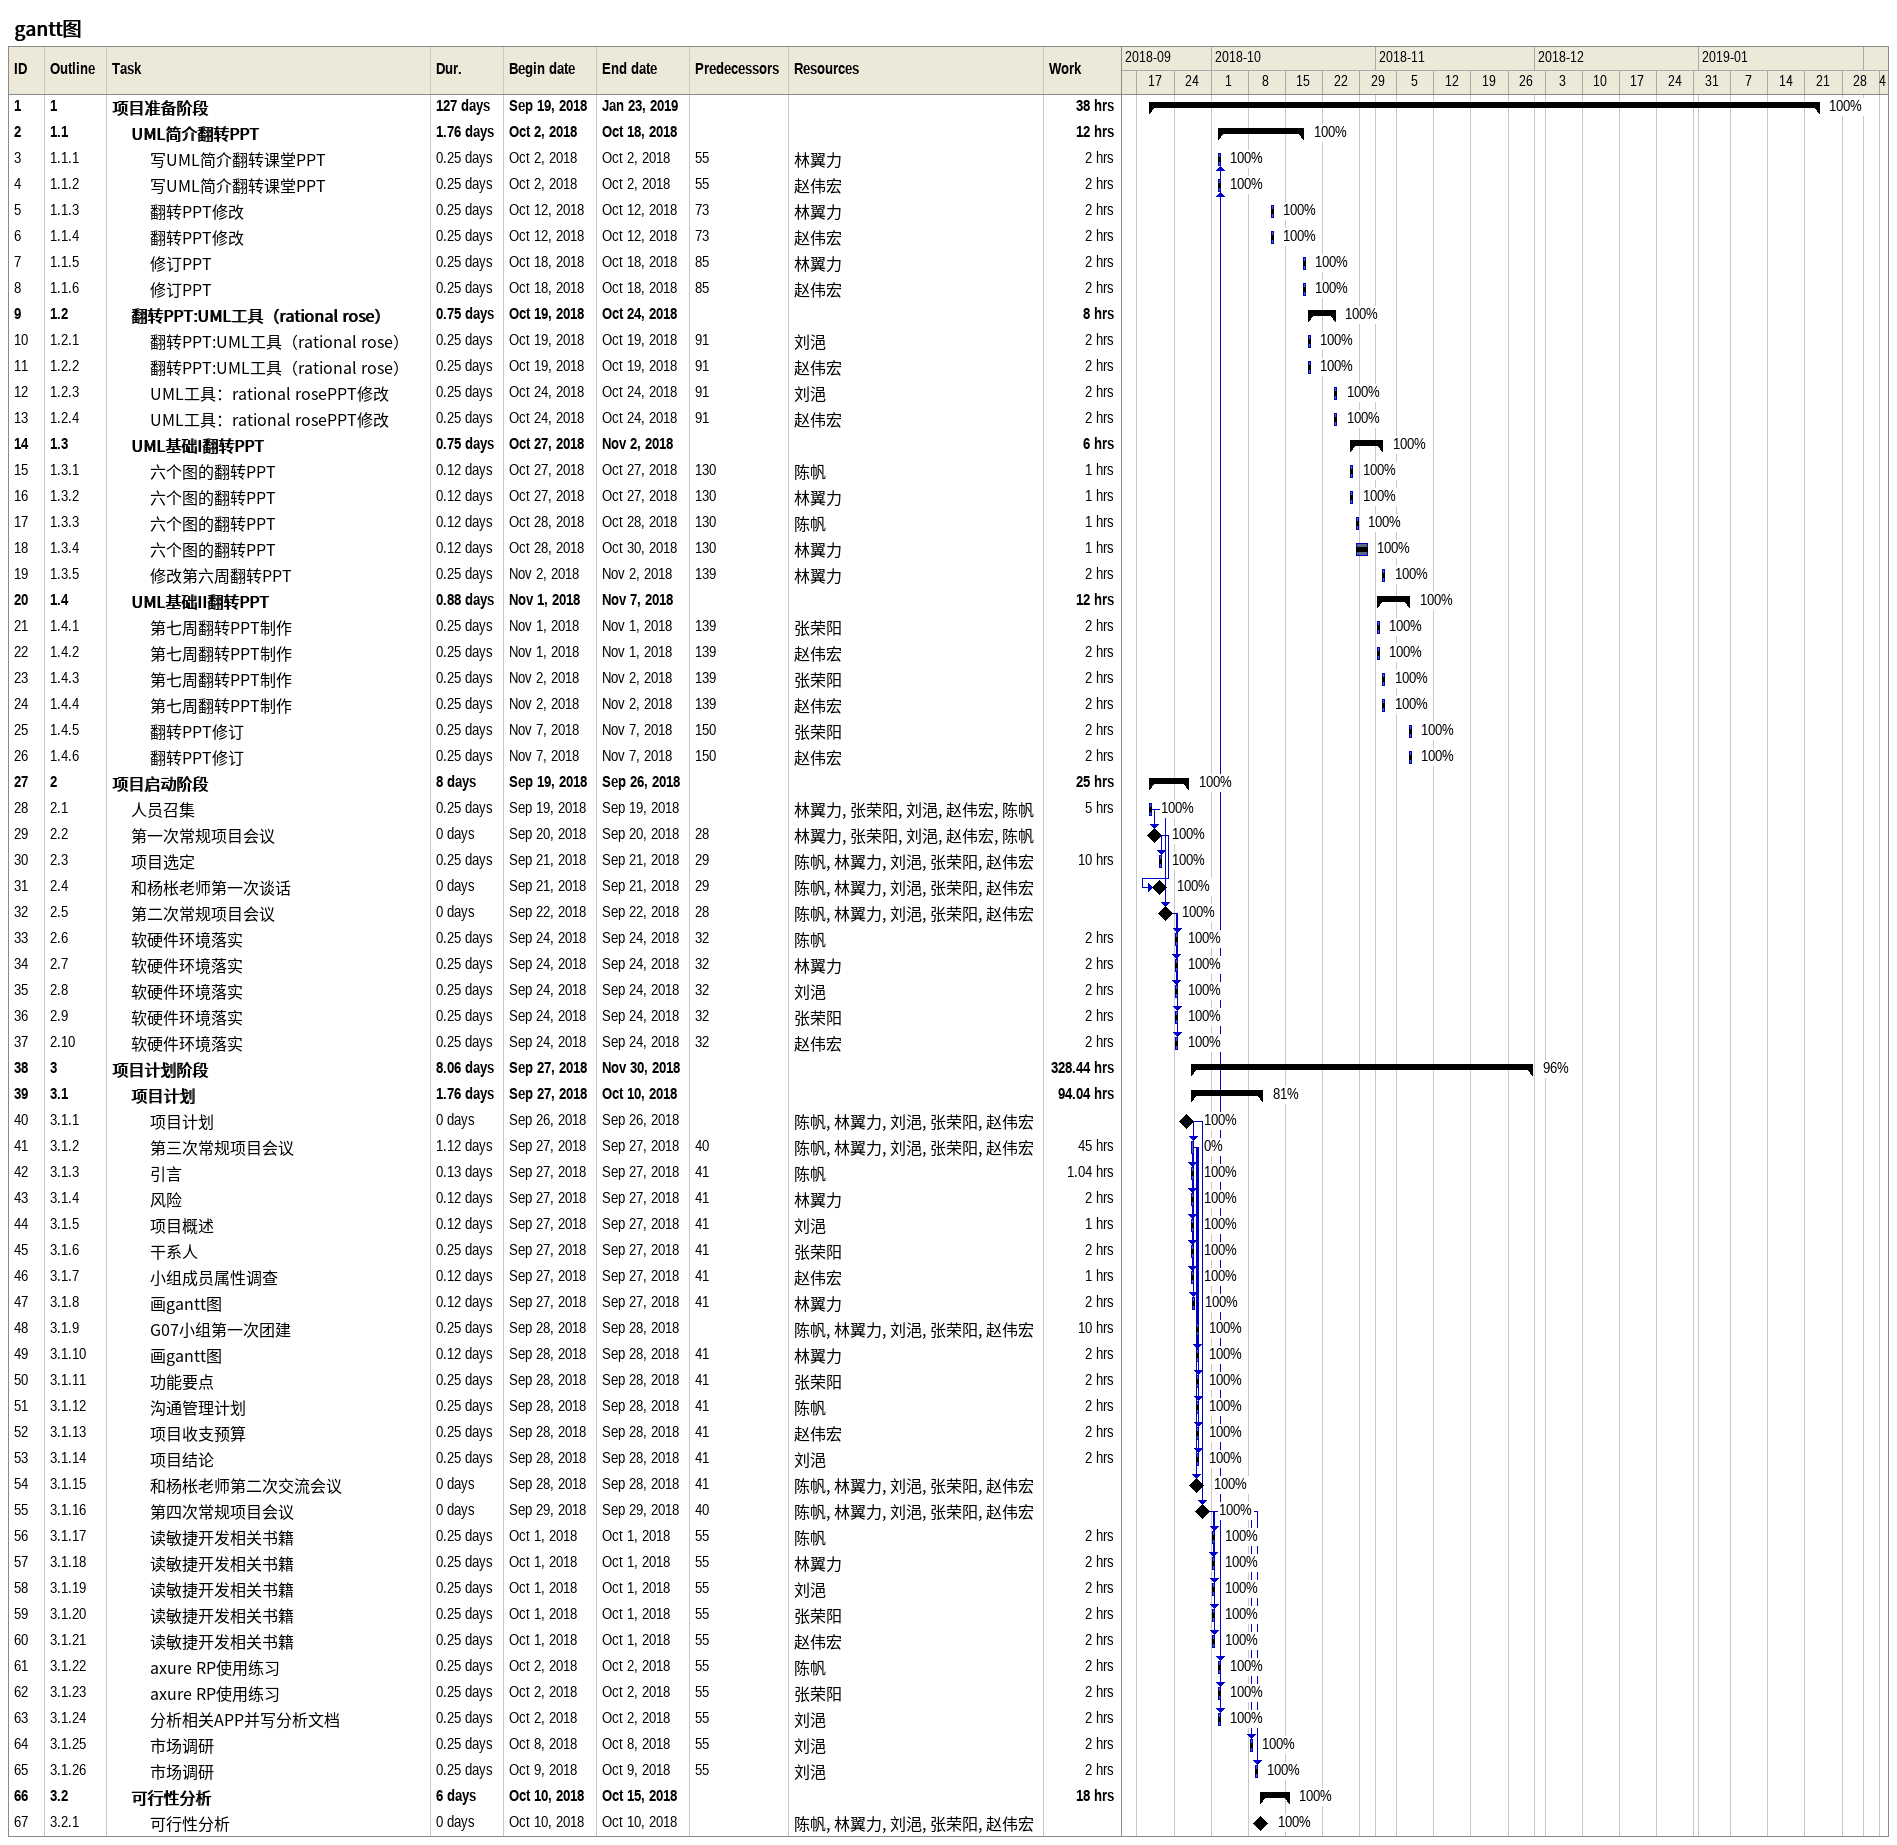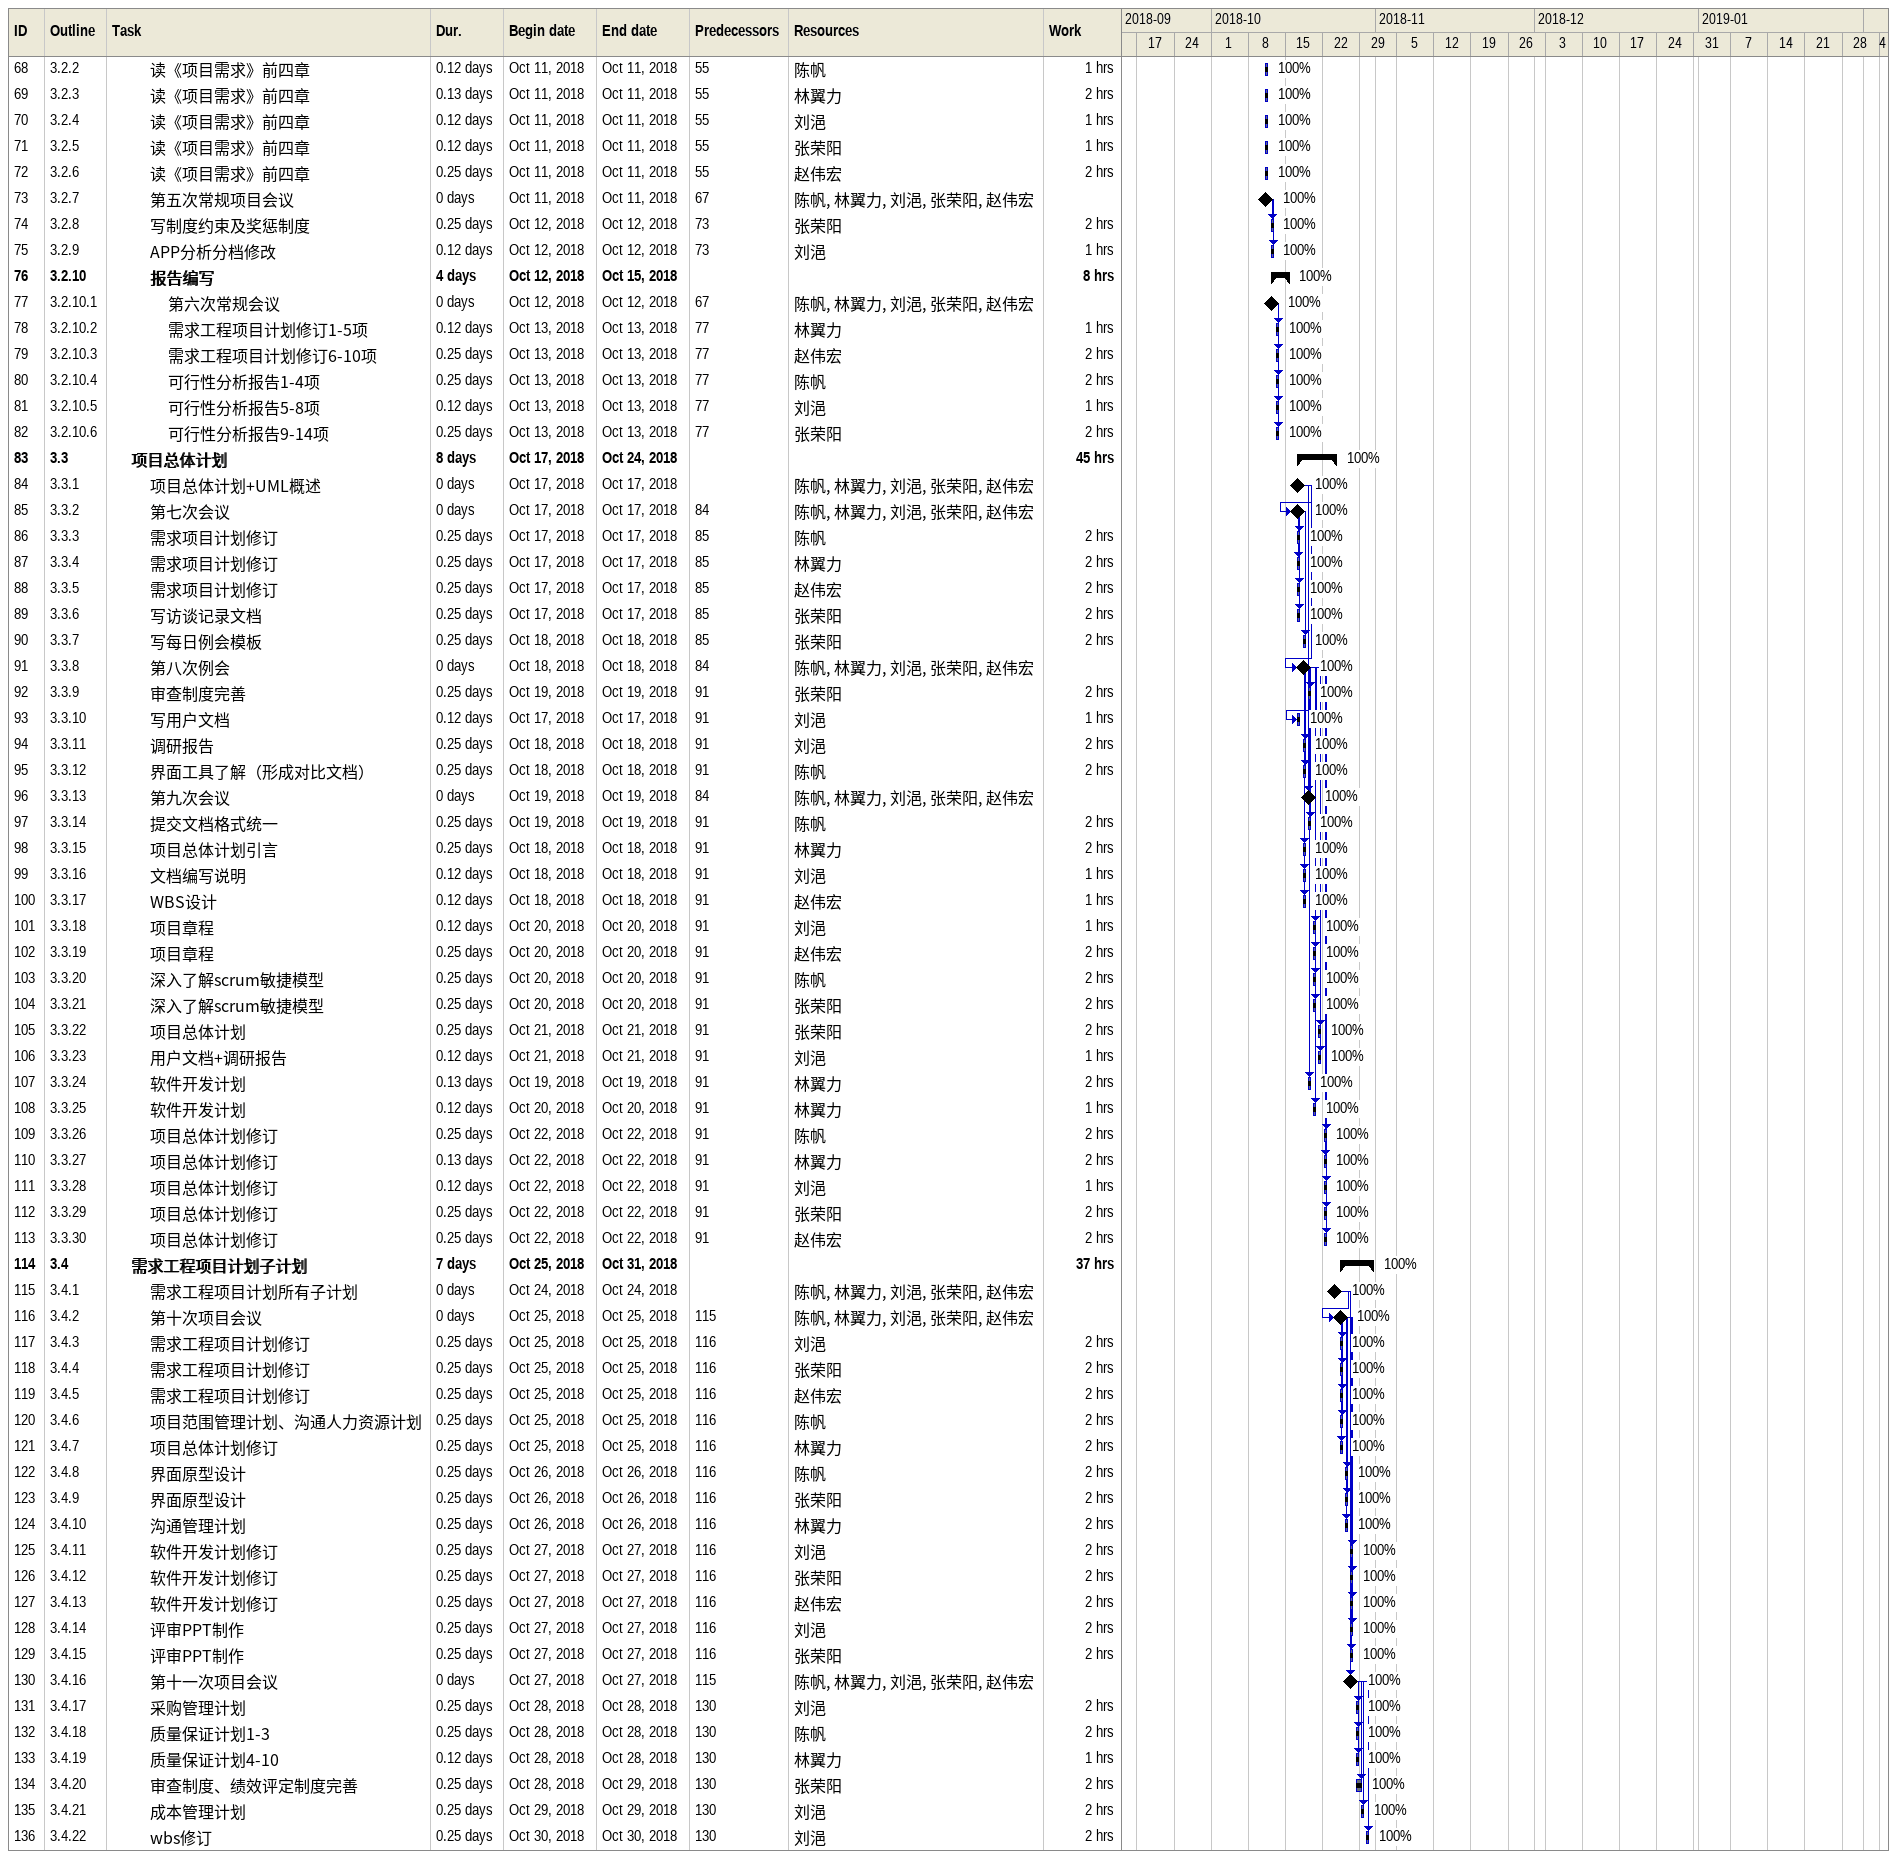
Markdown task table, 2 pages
gantt图

| ID | WBS | Task | Duration | Start | Finish | Predecessors | Resources | % complete | Work (h) |
|---|---|---|---|---|---|---|---|---|---|
| 1 | 1 | **项目准备阶段** | 127d | 2018-09-19 | 2019-01-23 |  |  | 100 | 38 |
| 2 | 1.1 | **UML简介翻转PPT** | 1.76d | 2018-10-02 | 2018-10-18 |  |  | 100 | 12 |
| 3 | 1.1.1 | 写UML简介翻转课堂PPT | 0.25d | 2018-10-02 | 2018-10-02 | 55 | 林翼力 | 100 | 2 |
| 4 | 1.1.2 | 写UML简介翻转课堂PPT | 0.25d | 2018-10-02 | 2018-10-02 | 55 | 赵伟宏 | 100 | 2 |
| 5 | 1.1.3 | 翻转PPT修改 | 0.25d | 2018-10-12 | 2018-10-12 | 73 | 林翼力 | 100 | 2 |
| 6 | 1.1.4 | 翻转PPT修改 | 0.25d | 2018-10-12 | 2018-10-12 | 73 | 赵伟宏 | 100 | 2 |
| 7 | 1.1.5 | 修订PPT | 0.25d | 2018-10-18 | 2018-10-18 | 85 | 林翼力 | 100 | 2 |
| 8 | 1.1.6 | 修订PPT | 0.25d | 2018-10-18 | 2018-10-18 | 85 | 赵伟宏 | 100 | 2 |
| 9 | 1.2 | **翻转PPT:UML工具（rational rose）** | 0.75d | 2018-10-19 | 2018-10-24 |  |  | 100 | 8 |
| 10 | 1.2.1 | 翻转PPT:UML工具（rational rose） | 0.25d | 2018-10-19 | 2018-10-19 | 91 | 刘浥 | 100 | 2 |
| 11 | 1.2.2 | 翻转PPT:UML工具（rational rose） | 0.25d | 2018-10-19 | 2018-10-19 | 91 | 赵伟宏 | 100 | 2 |
| 12 | 1.2.3 | UML工具：rational rosePPT修改 | 0.25d | 2018-10-24 | 2018-10-24 | 91 | 刘浥 | 100 | 2 |
| 13 | 1.2.4 | UML工具：rational rosePPT修改 | 0.25d | 2018-10-24 | 2018-10-24 | 91 | 赵伟宏 | 100 | 2 |
| 14 | 1.3 | **UML基础I翻转PPT** | 0.75d | 2018-10-27 | 2018-11-02 |  |  | 100 | 6 |
| 15 | 1.3.1 | 六个图的翻转PPT | 0.12d | 2018-10-27 | 2018-10-27 | 130 | 陈帆 | 100 | 1 |
| 16 | 1.3.2 | 六个图的翻转PPT | 0.12d | 2018-10-27 | 2018-10-27 | 130 | 林翼力 | 100 | 1 |
| 17 | 1.3.3 | 六个图的翻转PPT | 0.12d | 2018-10-28 | 2018-10-28 | 130 | 陈帆 | 100 | 1 |
| 18 | 1.3.4 | 六个图的翻转PPT | 0.12d | 2018-10-28 | 2018-10-30 | 130 | 林翼力 | 100 | 1 |
| 19 | 1.3.5 | 修改第六周翻转PPT | 0.25d | 2018-11-02 | 2018-11-02 | 139 | 林翼力 | 100 | 2 |
| 20 | 1.4 | **UML基础II翻转PPT** | 0.88d | 2018-11-01 | 2018-11-07 |  |  | 100 | 12 |
| 21 | 1.4.1 | 第七周翻转PPT制作 | 0.25d | 2018-11-01 | 2018-11-01 | 139 | 张荣阳 | 100 | 2 |
| 22 | 1.4.2 | 第七周翻转PPT制作 | 0.25d | 2018-11-01 | 2018-11-01 | 139 | 赵伟宏 | 100 | 2 |
| 23 | 1.4.3 | 第七周翻转PPT制作 | 0.25d | 2018-11-02 | 2018-11-02 | 139 | 张荣阳 | 100 | 2 |
| 24 | 1.4.4 | 第七周翻转PPT制作 | 0.25d | 2018-11-02 | 2018-11-02 | 139 | 赵伟宏 | 100 | 2 |
| 25 | 1.4.5 | 翻转PPT修订 | 0.25d | 2018-11-07 | 2018-11-07 | 150 | 张荣阳 | 100 | 2 |
| 26 | 1.4.6 | 翻转PPT修订 | 0.25d | 2018-11-07 | 2018-11-07 | 150 | 赵伟宏 | 100 | 2 |
| 27 | 2 | **项目启动阶段** | 8d | 2018-09-19 | 2018-09-26 |  |  | 100 | 25 |
| 28 | 2.1 | 人员召集 | 0.25d | 2018-09-19 | 2018-09-19 |  | 林翼力, 张荣阳, 刘浥, 赵伟宏, 陈帆 | 100 | 5 |
| 29 | 2.2 | 第一次常规项目会议 | 0d | 2018-09-20 | 2018-09-20 | 28 | 林翼力, 张荣阳, 刘浥, 赵伟宏, 陈帆 | 100 |  |
| 30 | 2.3 | 项目选定 | 0.25d | 2018-09-21 | 2018-09-21 | 29 | 陈帆, 林翼力, 刘浥, 张荣阳, 赵伟宏 | 100 | 10 |
| 31 | 2.4 | 和杨枨老师第一次谈话 | 0d | 2018-09-21 | 2018-09-21 | 29 | 陈帆, 林翼力, 刘浥, 张荣阳, 赵伟宏 | 100 |  |
| 32 | 2.5 | 第二次常规项目会议 | 0d | 2018-09-22 | 2018-09-22 | 28 | 陈帆, 林翼力, 刘浥, 张荣阳, 赵伟宏 | 100 |  |
| 33 | 2.6 | 软硬件环境落实 | 0.25d | 2018-09-24 | 2018-09-24 | 32 | 陈帆 | 100 | 2 |
| 34 | 2.7 | 软硬件环境落实 | 0.25d | 2018-09-24 | 2018-09-24 | 32 | 林翼力 | 100 | 2 |
| 35 | 2.8 | 软硬件环境落实 | 0.25d | 2018-09-24 | 2018-09-24 | 32 | 刘浥 | 100 | 2 |
| 36 | 2.9 | 软硬件环境落实 | 0.25d | 2018-09-24 | 2018-09-24 | 32 | 张荣阳 | 100 | 2 |
| 37 | 2.10 | 软硬件环境落实 | 0.25d | 2018-09-24 | 2018-09-24 | 32 | 赵伟宏 | 100 | 2 |
| 38 | 3 | **项目计划阶段** | 8.06d | 2018-09-27 | 2018-11-30 |  |  | 96 | 328.44 |
| 39 | 3.1 | **项目计划** | 1.76d | 2018-09-27 | 2018-10-10 |  |  | 81 | 94.04 |
| 40 | 3.1.1 | 项目计划 | 0d | 2018-09-26 | 2018-09-26 |  | 陈帆, 林翼力, 刘浥, 张荣阳, 赵伟宏 | 100 |  |
| 41 | 3.1.2 | 第三次常规项目会议 | 1.12d | 2018-09-27 | 2018-09-27 | 40 | 陈帆, 林翼力, 刘浥, 张荣阳, 赵伟宏 | 0 | 45 |
| 42 | 3.1.3 | 引言 | 0.13d | 2018-09-27 | 2018-09-27 | 41 | 陈帆 | 100 | 1.04 |
| 43 | 3.1.4 | 风险 | 0.12d | 2018-09-27 | 2018-09-27 | 41 | 林翼力 | 100 | 2 |
| 44 | 3.1.5 | 项目概述 | 0.12d | 2018-09-27 | 2018-09-27 | 41 | 刘浥 | 100 | 1 |
| 45 | 3.1.6 | 干系人 | 0.25d | 2018-09-27 | 2018-09-27 | 41 | 张荣阳 | 100 | 2 |
| 46 | 3.1.7 | 小组成员属性调查 | 0.12d | 2018-09-27 | 2018-09-27 | 41 | 赵伟宏 | 100 | 1 |
| 47 | 3.1.8 | 画gantt图 | 0.12d | 2018-09-27 | 2018-09-27 | 41 | 林翼力 | 100 | 2 |
| 48 | 3.1.9 | G07小组第一次团建 | 0.25d | 2018-09-28 | 2018-09-28 |  | 陈帆, 林翼力, 刘浥, 张荣阳, 赵伟宏 | 100 | 10 |
| 49 | 3.1.10 | 画gantt图 | 0.12d | 2018-09-28 | 2018-09-28 | 41 | 林翼力 | 100 | 2 |
| 50 | 3.1.11 | 功能要点 | 0.25d | 2018-09-28 | 2018-09-28 | 41 | 张荣阳 | 100 | 2 |
| 51 | 3.1.12 | 沟通管理计划 | 0.25d | 2018-09-28 | 2018-09-28 | 41 | 陈帆 | 100 | 2 |
| 52 | 3.1.13 | 项目收支预算 | 0.25d | 2018-09-28 | 2018-09-28 | 41 | 赵伟宏 | 100 | 2 |
| 53 | 3.1.14 | 项目结论 | 0.25d | 2018-09-28 | 2018-09-28 | 41 | 刘浥 | 100 | 2 |
| 54 | 3.1.15 | 和杨枨老师第二次交流会议 | 0d | 2018-09-28 | 2018-09-28 | 41 | 陈帆, 林翼力, 刘浥, 张荣阳, 赵伟宏 | 100 |  |
| 55 | 3.1.16 | 第四次常规项目会议 | 0d | 2018-09-29 | 2018-09-29 | 40 | 陈帆, 林翼力, 刘浥, 张荣阳, 赵伟宏 | 100 |  |
| 56 | 3.1.17 | 读敏捷开发相关书籍 | 0.25d | 2018-10-01 | 2018-10-01 | 55 | 陈帆 | 100 | 2 |
| 57 | 3.1.18 | 读敏捷开发相关书籍 | 0.25d | 2018-10-01 | 2018-10-01 | 55 | 林翼力 | 100 | 2 |
| 58 | 3.1.19 | 读敏捷开发相关书籍 | 0.25d | 2018-10-01 | 2018-10-01 | 55 | 刘浥 | 100 | 2 |
| 59 | 3.1.20 | 读敏捷开发相关书籍 | 0.25d | 2018-10-01 | 2018-10-01 | 55 | 张荣阳 | 100 | 2 |
| 60 | 3.1.21 | 读敏捷开发相关书籍 | 0.25d | 2018-10-01 | 2018-10-01 | 55 | 赵伟宏 | 100 | 2 |
| 61 | 3.1.22 | axure RP使用练习 | 0.25d | 2018-10-02 | 2018-10-02 | 55 | 陈帆 | 100 | 2 |
| 62 | 3.1.23 | axure RP使用练习 | 0.25d | 2018-10-02 | 2018-10-02 | 55 | 张荣阳 | 100 | 2 |
| 63 | 3.1.24 | 分析相关APP并写分析文档 | 0.25d | 2018-10-02 | 2018-10-02 | 55 | 刘浥 | 100 | 2 |
| 64 | 3.1.25 | 市场调研 | 0.25d | 2018-10-08 | 2018-10-08 | 55 | 刘浥 | 100 | 2 |
| 65 | 3.1.26 | 市场调研 | 0.25d | 2018-10-09 | 2018-10-09 | 55 | 刘浥 | 100 | 2 |
| 66 | 3.2 | **可行性分析** | 6d | 2018-10-10 | 2018-10-15 |  |  | 100 | 18 |
| 67 | 3.2.1 | 可行性分析 | 0d | 2018-10-10 | 2018-10-10 |  | 陈帆, 林翼力, 刘浥, 张荣阳, 赵伟宏 | 100 |  |
| 68 | 3.2.2 | 读《项目需求》前四章 | 0.12d | 2018-10-11 | 2018-10-11 | 55 | 陈帆 | 100 | 1 |
| 69 | 3.2.3 | 读《项目需求》前四章 | 0.13d | 2018-10-11 | 2018-10-11 | 55 | 林翼力 | 100 | 2 |
| 70 | 3.2.4 | 读《项目需求》前四章 | 0.12d | 2018-10-11 | 2018-10-11 | 55 | 刘浥 | 100 | 1 |
| 71 | 3.2.5 | 读《项目需求》前四章 | 0.12d | 2018-10-11 | 2018-10-11 | 55 | 张荣阳 | 100 | 1 |
| 72 | 3.2.6 | 读《项目需求》前四章 | 0.25d | 2018-10-11 | 2018-10-11 | 55 | 赵伟宏 | 100 | 2 |
| 73 | 3.2.7 | 第五次常规项目会议 | 0d | 2018-10-11 | 2018-10-11 | 67 | 陈帆, 林翼力, 刘浥, 张荣阳, 赵伟宏 | 100 |  |
| 74 | 3.2.8 | 写制度约束及奖惩制度 | 0.25d | 2018-10-12 | 2018-10-12 | 73 | 张荣阳 | 100 | 2 |
| 75 | 3.2.9 | APP分析分档修改 | 0.12d | 2018-10-12 | 2018-10-12 | 73 | 刘浥 | 100 | 1 |
| 76 | 3.2.10 | **报告编写** | 4d | 2018-10-12 | 2018-10-15 |  |  | 100 | 8 |
| 77 | 3.2.10.1 | 第六次常规会议 | 0d | 2018-10-12 | 2018-10-12 | 67 | 陈帆, 林翼力, 刘浥, 张荣阳, 赵伟宏 | 100 |  |
| 78 | 3.2.10.2 | 需求工程项目计划修订1-5项 | 0.12d | 2018-10-13 | 2018-10-13 | 77 | 林翼力 | 100 | 1 |
| 79 | 3.2.10.3 | 需求工程项目计划修订6-10项 | 0.25d | 2018-10-13 | 2018-10-13 | 77 | 赵伟宏 | 100 | 2 |
| 80 | 3.2.10.4 | 可行性分析报告1-4项 | 0.25d | 2018-10-13 | 2018-10-13 | 77 | 陈帆 | 100 | 2 |
| 81 | 3.2.10.5 | 可行性分析报告5-8项 | 0.12d | 2018-10-13 | 2018-10-13 | 77 | 刘浥 | 100 | 1 |
| 82 | 3.2.10.6 | 可行性分析报告9-14项 | 0.25d | 2018-10-13 | 2018-10-13 | 77 | 张荣阳 | 100 | 2 |
| 83 | 3.3 | **项目总体计划** | 8d | 2018-10-17 | 2018-10-24 |  |  | 100 | 45 |
| 84 | 3.3.1 | 项目总体计划+UML概述 | 0d | 2018-10-17 | 2018-10-17 |  | 陈帆, 林翼力, 刘浥, 张荣阳, 赵伟宏 | 100 |  |
| 85 | 3.3.2 | 第七次会议 | 0d | 2018-10-17 | 2018-10-17 | 84 | 陈帆, 林翼力, 刘浥, 张荣阳, 赵伟宏 | 100 |  |
| 86 | 3.3.3 | 需求项目计划修订 | 0.25d | 2018-10-17 | 2018-10-17 | 85 | 陈帆 | 100 | 2 |
| 87 | 3.3.4 | 需求项目计划修订 | 0.25d | 2018-10-17 | 2018-10-17 | 85 | 林翼力 | 100 | 2 |
| 88 | 3.3.5 | 需求项目计划修订 | 0.25d | 2018-10-17 | 2018-10-17 | 85 | 赵伟宏 | 100 | 2 |
| 89 | 3.3.6 | 写访谈记录文档 | 0.25d | 2018-10-17 | 2018-10-17 | 85 | 张荣阳 | 100 | 2 |
| 90 | 3.3.7 | 写每日例会模板 | 0.25d | 2018-10-18 | 2018-10-18 | 85 | 张荣阳 | 100 | 2 |
| 91 | 3.3.8 | 第八次例会 | 0d | 2018-10-18 | 2018-10-18 | 84 | 陈帆, 林翼力, 刘浥, 张荣阳, 赵伟宏 | 100 |  |
| 92 | 3.3.9 | 审查制度完善 | 0.25d | 2018-10-19 | 2018-10-19 | 91 | 张荣阳 | 100 | 2 |
| 93 | 3.3.10 | 写用户文档 | 0.12d | 2018-10-17 | 2018-10-17 | 91 | 刘浥 | 100 | 1 |
| 94 | 3.3.11 | 调研报告 | 0.25d | 2018-10-18 | 2018-10-18 | 91 | 刘浥 | 100 | 2 |
| 95 | 3.3.12 | 界面工具了解（形成对比文档） | 0.25d | 2018-10-18 | 2018-10-18 | 91 | 陈帆 | 100 | 2 |
| 96 | 3.3.13 | 第九次会议 | 0d | 2018-10-19 | 2018-10-19 | 84 | 陈帆, 林翼力, 刘浥, 张荣阳, 赵伟宏 | 100 |  |
| 97 | 3.3.14 | 提交文档格式统一 | 0.25d | 2018-10-19 | 2018-10-19 | 91 | 陈帆 | 100 | 2 |
| 98 | 3.3.15 | 项目总体计划引言 | 0.25d | 2018-10-18 | 2018-10-18 | 91 | 林翼力 | 100 | 2 |
| 99 | 3.3.16 | 文档编写说明 | 0.12d | 2018-10-18 | 2018-10-18 | 91 | 刘浥 | 100 | 1 |
| 100 | 3.3.17 | WBS设计 | 0.12d | 2018-10-18 | 2018-10-18 | 91 | 赵伟宏 | 100 | 1 |
| 101 | 3.3.18 | 项目章程 | 0.12d | 2018-10-20 | 2018-10-20 | 91 | 刘浥 | 100 | 1 |
| 102 | 3.3.19 | 项目章程 | 0.25d | 2018-10-20 | 2018-10-20 | 91 | 赵伟宏 | 100 | 2 |
| 103 | 3.3.20 | 深入了解scrum敏捷模型 | 0.25d | 2018-10-20 | 2018-10-20 | 91 | 陈帆 | 100 | 2 |
| 104 | 3.3.21 | 深入了解scrum敏捷模型 | 0.25d | 2018-10-20 | 2018-10-20 | 91 | 张荣阳 | 100 | 2 |
| 105 | 3.3.22 | 项目总体计划 | 0.25d | 2018-10-21 | 2018-10-21 | 91 | 张荣阳 | 100 | 2 |
| 106 | 3.3.23 | 用户文档+调研报告 | 0.12d | 2018-10-21 | 2018-10-21 | 91 | 刘浥 | 100 | 1 |
| 107 | 3.3.24 | 软件开发计划 | 0.13d | 2018-10-19 | 2018-10-19 | 91 | 林翼力 | 100 | 2 |
| 108 | 3.3.25 | 软件开发计划 | 0.12d | 2018-10-20 | 2018-10-20 | 91 | 林翼力 | 100 | 1 |
| 109 | 3.3.26 | 项目总体计划修订 | 0.25d | 2018-10-22 | 2018-10-22 | 91 | 陈帆 | 100 | 2 |
| 110 | 3.3.27 | 项目总体计划修订 | 0.13d | 2018-10-22 | 2018-10-22 | 91 | 林翼力 | 100 | 2 |
| 111 | 3.3.28 | 项目总体计划修订 | 0.12d | 2018-10-22 | 2018-10-22 | 91 | 刘浥 | 100 | 1 |
| 112 | 3.3.29 | 项目总体计划修订 | 0.25d | 2018-10-22 | 2018-10-22 | 91 | 张荣阳 | 100 | 2 |
| 113 | 3.3.30 | 项目总体计划修订 | 0.25d | 2018-10-22 | 2018-10-22 | 91 | 赵伟宏 | 100 | 2 |
| 114 | 3.4 | **需求工程项目计划子计划** | 7d | 2018-10-25 | 2018-10-31 |  |  | 100 | 37 |
| 115 | 3.4.1 | 需求工程项目计划所有子计划 | 0d | 2018-10-24 | 2018-10-24 |  | 陈帆, 林翼力, 刘浥, 张荣阳, 赵伟宏 | 100 |  |
| 116 | 3.4.2 | 第十次项目会议 | 0d | 2018-10-25 | 2018-10-25 | 115 | 陈帆, 林翼力, 刘浥, 张荣阳, 赵伟宏 | 100 |  |
| 117 | 3.4.3 | 需求工程项目计划修订 | 0.25d | 2018-10-25 | 2018-10-25 | 116 | 刘浥 | 100 | 2 |
| 118 | 3.4.4 | 需求工程项目计划修订 | 0.25d | 2018-10-25 | 2018-10-25 | 116 | 张荣阳 | 100 | 2 |
| 119 | 3.4.5 | 需求工程项目计划修订 | 0.25d | 2018-10-25 | 2018-10-25 | 116 | 赵伟宏 | 100 | 2 |
| 120 | 3.4.6 | 项目范围管理计划、沟通人力资源计划 | 0.25d | 2018-10-25 | 2018-10-25 | 116 | 陈帆 | 100 | 2 |
| 121 | 3.4.7 | 项目总体计划修订 | 0.25d | 2018-10-25 | 2018-10-25 | 116 | 林翼力 | 100 | 2 |
| 122 | 3.4.8 | 界面原型设计 | 0.25d | 2018-10-26 | 2018-10-26 | 116 | 陈帆 | 100 | 2 |
| 123 | 3.4.9 | 界面原型设计 | 0.25d | 2018-10-26 | 2018-10-26 | 116 | 张荣阳 | 100 | 2 |
| 124 | 3.4.10 | 沟通管理计划 | 0.25d | 2018-10-26 | 2018-10-26 | 116 | 林翼力 | 100 | 2 |
| 125 | 3.4.11 | 软件开发计划修订 | 0.25d | 2018-10-27 | 2018-10-27 | 116 | 刘浥 | 100 | 2 |
| 126 | 3.4.12 | 软件开发计划修订 | 0.25d | 2018-10-27 | 2018-10-27 | 116 | 张荣阳 | 100 | 2 |
| 127 | 3.4.13 | 软件开发计划修订 | 0.25d | 2018-10-27 | 2018-10-27 | 116 | 赵伟宏 | 100 | 2 |
| 128 | 3.4.14 | 评审PPT制作 | 0.25d | 2018-10-27 | 2018-10-27 | 116 | 刘浥 | 100 | 2 |
| 129 | 3.4.15 | 评审PPT制作 | 0.25d | 2018-10-27 | 2018-10-27 | 116 | 张荣阳 | 100 | 2 |
| 130 | 3.4.16 | 第十一次项目会议 | 0d | 2018-10-27 | 2018-10-27 | 115 | 陈帆, 林翼力, 刘浥, 张荣阳, 赵伟宏 | 100 |  |
| 131 | 3.4.17 | 采购管理计划 | 0.25d | 2018-10-28 | 2018-10-28 | 130 | 刘浥 | 100 | 2 |
| 132 | 3.4.18 | 质量保证计划1-3 | 0.25d | 2018-10-28 | 2018-10-28 | 130 | 陈帆 | 100 | 2 |
| 133 | 3.4.19 | 质量保证计划4-10 | 0.12d | 2018-10-28 | 2018-10-28 | 130 | 林翼力 | 100 | 1 |
| 134 | 3.4.20 | 审查制度、绩效评定制度完善 | 0.25d | 2018-10-28 | 2018-10-29 | 130 | 张荣阳 | 100 | 2 |
| 135 | 3.4.21 | 成本管理计划 | 0.25d | 2018-10-29 | 2018-10-29 | 130 | 刘浥 | 100 | 2 |
| 136 | 3.4.22 | wbs修订 | 0.25d | 2018-10-30 | 2018-10-30 | 130 | 刘浥 | 100 | 2 |
